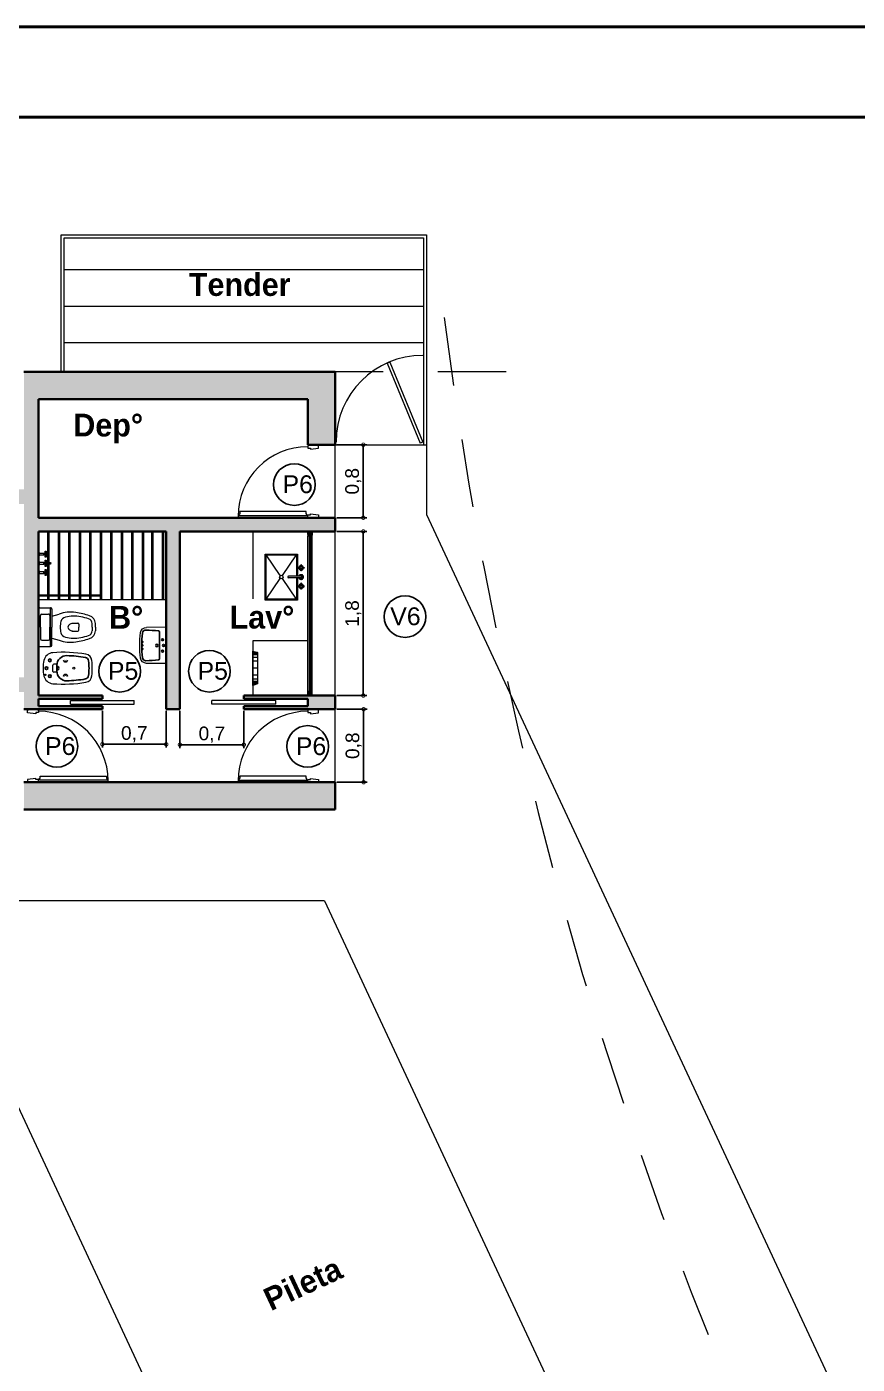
# Model space of a CAD drawing. Header units: millimetres. Extents: x 110427 to 125914, y 76277 to 76441.
# Drawn here: x 114006.45 to 114015.55, y 76333.73 to 76348.39 of the extents above; entities that cross this region are included whole.
import ezdxf

# ---------------------------------------------------------------- set-up
doc = ezdxf.new("R2010")
doc.units = ezdxf.units.MM
doc.linetypes.add('JIS_02_0.7', pattern=[1.35, 0.75, -0.6])
for name, color, linetype, lineweight in [('0.15', 6, 'Continuous', 15), ('02_CIVIL_EXIST', 250, 'Continuous', 30), ('04_CIVIL A CONSTRUIR', 250, 'Continuous', 35), ('06_CIVIL VISTAS GRUESA', 244, 'Continuous', 13), ('08_CIVIL VISTAS FINO', 251, 'Continuous', 5), ('09_CIVIL PROYECCIONES', 230, 'JIS_02_0.7', 5), ('11_CARPINTERIA Y MOBILIARIO', 141, 'Continuous', 9), ('12_HATCH', 8, 'Continuous', 9), ('12_TEXTOS', 4, 'Continuous', 40)]:
    doc.layers.add(name, color=color, linetype=linetype, lineweight=lineweight)
for name, color, linetype in [('01_SANIT CAÑERIA SECUNDARIA', 30, 'Continuous'), ('14_TEXTOS', 4, 'Continuous'), ('DET', 4, 'Continuous')]:
    doc.layers.add(name, color=color, linetype=linetype)
doc.styles.add('JDS1', font='GOTHICB.TTF')
doc.styles.get("Standard").update_dxf_attribs({"font": 'arial.ttf'})
doc.styles.add('Swis721 BT', font='swiss.ttf')
doc.dimstyles.new('ISO-23', dxfattribs={"dimscale": 0.03, "dimtxt": 5, "dimasz": 2.5, "dimexe": 1.25, "dimexo": 0.625, "dimtad": 1, "dimtxsty": 'Swis721 BT', "dimblk": 'DOTSMALL', "dimcen": 2.5, "dimclrt": 150, "dimadec": 0, "dimazin": 0, "dimtfac": 1, "dimtmove": 0, "dimatfit": 3, "dimfxl": 0, "dimarcsym": 0})

# ---------------------------------------------------------------- blocks, each defined once
blk = doc.blocks.new('VERILDVS')
for p, q in [((0, 0), (-0.22, 0)), ((0, 0), (0.22, 0)), ((-0.236, -0.016), (-0.236, -0.148)), ((-0.236, -0.148), (0.236, -0.148)), ((-0.158, -0.041), (-0.158, -0.123)), ((0, -0.026), (-0.143, -0.026)), ((-0.143, -0.138), (0, -0.138)), ((0, -0.026), (0.143, -0.026)), ((0.143, -0.138), (0, -0.138)), ((0.158, -0.041), (0.158, -0.123)), ((0.236, -0.016), (0.236, -0.148)), ((-0.22, -0.164), (0, -0.164)), ((-0.134, -0.164), (-0.16, -0.251)), ((0.22, -0.164), (0, -0.164)), ((0.134, -0.164), (0.16, -0.251)), ((-0.05, -0.405), (-0.05, -0.478)), ((0.05, -0.405), (0.05, -0.478)), ((-0.035, -0.493), (0, -0.493)), ((0.035, -0.493), (0, -0.493)), ((0, -0.653), (-0.044, -0.653)), ((0, -0.693), (-0.044, -0.693)), ((0, -0.653), (0.044, -0.653)), ((0, -0.693), (0.044, -0.693))]:
    blk.add_line(p, q)
for centre, radius, start, end in [((-0.22, -0.016), 0.016, 90, 180), ((0.22, -0.016), 0.016, 0, 90), ((-0.22, -0.148), 0.016, 180, 270), ((-0.143, -0.041), 0.0151, 90, 180), ((-0.143, -0.123), 0.0151, 180, 270), ((0.143, -0.041), 0.0151, 0, 90), ((0.143, -0.123), 0.0151, 270, 0), ((0.22, -0.148), 0.016, 270, 0), ((0.263, -0.393), 0.446, 161.4079, 187.8214), ((-0.048, -0.346), 0.075, 107.0131, 166.8554), ((-0.009, -0.473), 0.208, 87.4196, 107.0131), ((0.009, -0.473), 0.208, 72.9869, 92.5804), ((0.048, -0.346), 0.075, 13.1446, 72.9869), ((-0.263, -0.393), 0.446, 352.1786, 18.5921), ((0.887, -0.296), 1.077, 188.4208, 197.6998), ((0.337, -0.436), 0.471, 166.8554, 189.7354), ((-0.035, -0.478), 0.0151, 180, 270), ((0.007, -0.41), 0.051, 97.3933, 186.6229), ((-0.007, -0.41), 0.051, 353.3771, 82.6067), ((0.035, -0.478), 0.0151, 270, 0), ((-0.337, -0.436), 0.471, 350.2646, 13.1446), ((-0.887, -0.296), 1.077, 342.3002, 351.5792), ((-0.044, -0.593), 0.1, 197.6998, 270), ((0.887, -0.296), 1.037, 192.2582, 197.6998), ((-0.044, -0.593), 0.06, 197.6998, 270), ((0.044, -0.593), 0.06, 270, 342.3002), ((0.044, -0.593), 0.1, 270, 342.3002), ((-0.887, -0.296), 1.037, 342.3002, 347.7418)]:
    blk.add_arc(centre, radius, start, end)
blk = doc.blocks.new('VERBIDVS')
for p, q in [((-0.048, -0.171), (-0.048, -0.13)), ((-0.039, -0.121), (0.039, -0.121)), ((0.048, -0.171), (0.048, -0.13))]:
    blk.add_line(p, q)
for centre, radius in [((-0.081, -0.029), 0.00718), ((0, -0.375), 0.0126)]:
    blk.add_circle(centre, radius)
for centre, radius, start, end in [((1.438, -0.248), 1.632, 175.4458, 189.6863), ((-0.069, -0.128), 0.12, 102.7565, 175.4458), ((0, -0.434), 0.434, 90, 102.7565), ((-0.039, -0.13), 0.00889, 90, 180), ((0, -0.434), 0.434, 77.2435, 90), ((0.039, -0.13), 0.00889, 360, 90), ((0.069, -0.128), 0.12, 4.5542, 77.2435), ((-1.438, -0.248), 1.632, 350.3137, 4.5542), ((0, -0.176), 0.0217, 158.4179, 21.5821), ((0, -0.176), 0.0131, 142.3897, 37.6103), ((-0.084, -0.508), 0.088, 189.6863, 263.9307), ((0, 0.284), 0.884, 263.9307, 270), ((0, 0.284), 0.884, 270, 276.0693), ((0.084, -0.508), 0.088, 276.0693, 350.3137)]:
    blk.add_arc(centre, radius, start, end)
at = {"layer": 'DET'}
for p in [(-0.034, -0.168), (0.034, -0.168)]:
    blk.add_line(p, (0, -0.168), dxfattribs=at)
for centre, radius in [((-0.096, -0.084), 0.017), ((0, -0.042), 0.017), ((0.096, -0.084), 0.017), ((-0.083, -0.273), 0.00212), ((0.083, -0.273), 0.00212)]:
    blk.add_circle(centre, radius, dxfattribs=at)
for centre, radius, start, end in [((-0.034, -0.288), 0.12, 90, 181.5653), ((1.438, -0.248), 1.592, 181.5653, 189.6863), ((-0.099, -0.273), 0.0233, 270, 90), ((0.034, -0.288), 0.12, 358.4347, 90), ((0.099, -0.273), 0.0233, 90, 270), ((-1.438, -0.248), 1.592, 350.3137, 358.4347), ((-0.084, -0.508), 0.048, 189.6863, 263.9307), ((0, 0.284), 0.844, 263.9307, 270), ((0, 0.284), 0.844, 270, 276.0693), ((0.084, -0.508), 0.048, 276.0693, 350.3137)]:
    blk.add_arc(centre, radius, start, end, dxfattribs=at)
blk = doc.blocks.new('LAVATORIO VS')
for p, q in [((0, 0), (-0.296, 0)), ((0, 0), (0.296, 0)), ((-0.304, -0.008), (-0.299, -0.328)), ((0.304, -0.008), (0.299, -0.328))]:
    blk.add_line(p, q)
for radius in [0.0224, 0.0172]:
    blk.add_circle((0, -0.158), radius)
for centre, radius, start, end in [((-0.296, -0.008), 0.008, 90, 180.8287), ((0.296, -0.008), 0.008, 359.1713, 90), ((-0.199, -0.327), 0.1, 180.8287, 262.2029), ((-0.007, 1.075), 1.515, 262.2029, 270.2743), ((0.007, 1.075), 1.515, 269.7257, 277.7971), ((0.199, -0.327), 0.1, 277.7971, 359.1713)]:
    blk.add_arc(centre, radius, start, end)
at = {"layer": 'DET'}
for q in [(-0.225, -0.113), (0.225, -0.113)]:
    blk.add_line((0, -0.113), q, dxfattribs=at)
for centre in [(-0.095, -0.06), (0, -0.045), (0.095, -0.06)]:
    blk.add_circle(centre, 0.016, dxfattribs=at)
for centre, radius, start, end in [((1.647, -0.36), 1.902, 172.9664, 179.3529), ((-0.225, -0.129), 0.016, 90, 172.9664), ((0.225, -0.129), 0.016, 7.0336, 90), ((-1.647, -0.36), 1.902, 0.6471, 7.0336), ((-0.199, -0.339), 0.056, 179.3529, 262.2764), ((-0.007, 1.075), 1.483, 262.2764, 270.2743), ((0.007, 1.075), 1.483, 269.7257, 277.7236), ((0.199, -0.339), 0.056, 277.7236, 0.6471)]:
    blk.add_arc(centre, radius, start, end, dxfattribs=at)
for centre in [(-0.059, -0.397), (0, -0.397)]:
    blk.add_ellipse(centre, major_axis=(-0.0114, 0), ratio=0.636364, dxfattribs=at)
at = {"layer": 'DET', "extrusion": (0, 0, -1)}
blk.add_ellipse((0.059, -0.397), major_axis=(0.0114, 0), ratio=0.636364, dxfattribs=at)
blk = doc.blocks.new('_DotSmall')
at = {"color": 0, "linetype": 'ByBlock', "const_width": 0.5}
blk.add_lwpolyline([(-0.0625, 0, 1), (0.0625, 0, 1)], format="xyb", close=True, dxfattribs=at)
blk = doc.blocks.new('*D86')
at = {"layer": '09_CIVIL PROYECCIONES', "color": 0, "linetype": 'ByBlock', "lineweight": -2, "ltscale": 2}
for p, q in [((114009.85, 76340.911), (114010.182, 76340.911)), ((114010.144, 76340.111), (114010.144, 76340.911)), ((114009.85, 76340.111), (114010.182, 76340.111))]:
    blk.add_line(p, q, dxfattribs=at)
at = {"layer": 'Defpoints', "color": 0, "linetype": 'ByBlock', "ltscale": 2}
for p in [(114009.831, 76340.911), (114010.144, 76340.911), (114009.831, 76340.111)]:
    blk.add_point(p, dxfattribs=at)
at = {"layer": '09_CIVIL PROYECCIONES', "color": 0, "linetype": 'ByBlock', "lineweight": -2, "ltscale": 2, "xscale": 0.075, "yscale": 0.075, "zscale": 0.075}
for p, rotation in [((114010.144, 76340.911), 90), ((114010.144, 76340.111), 270)]:
    blk.add_blockref('_DotSmall', p, dxfattribs=dict(at, rotation=rotation))
at = {"layer": '09_CIVIL PROYECCIONES', "color": 150, "linetype": 'ByBlock', "ltscale": 2, "insert": (114010.035, 76340.511), "char_height": 0.15, "attachment_point": 5, "rotation": 90, "style": 'Swis721 BT'}
blk.add_mtext('0,8', dxfattribs=at)
blk = doc.blocks.new('*D98')
at = {"layer": '09_CIVIL PROYECCIONES', "color": 0, "linetype": 'ByBlock', "lineweight": -2, "ltscale": 2}
for p, q in [((114009.85, 76342.861), (114010.178, 76342.861)), ((114010.14, 76341.061), (114010.14, 76342.861)), ((114009.85, 76341.061), (114010.178, 76341.061))]:
    blk.add_line(p, q, dxfattribs=at)
at = {"layer": 'Defpoints', "color": 0, "linetype": 'ByBlock', "ltscale": 2}
for p in [(114009.831, 76342.861), (114010.14, 76342.861), (114009.831, 76341.061)]:
    blk.add_point(p, dxfattribs=at)
at = {"layer": '09_CIVIL PROYECCIONES', "color": 0, "linetype": 'ByBlock', "lineweight": -2, "ltscale": 2, "xscale": 0.075, "yscale": 0.075, "zscale": 0.075}
for p, rotation in [((114010.14, 76342.861), 90), ((114010.14, 76341.061), 270)]:
    blk.add_blockref('_DotSmall', p, dxfattribs=dict(at, rotation=rotation))
at = {"layer": '09_CIVIL PROYECCIONES', "color": 150, "linetype": 'ByBlock', "ltscale": 2, "insert": (114010.031, 76341.961), "char_height": 0.15, "attachment_point": 5, "rotation": 90, "style": 'Swis721 BT'}
blk.add_mtext('1,8', dxfattribs=at)
blk = doc.blocks.new('*D99')
at = {"layer": '09_CIVIL PROYECCIONES', "color": 0, "linetype": 'ByBlock', "lineweight": -2, "ltscale": 2}
for p, q in [((114009.85, 76343.811), (114010.178, 76343.811)), ((114010.14, 76343.011), (114010.14, 76343.811)), ((114009.85, 76343.011), (114010.178, 76343.011))]:
    blk.add_line(p, q, dxfattribs=at)
at = {"layer": 'Defpoints', "color": 0, "linetype": 'ByBlock', "ltscale": 2}
for p in [(114009.831, 76343.811), (114010.14, 76343.811), (114009.831, 76343.011)]:
    blk.add_point(p, dxfattribs=at)
at = {"layer": '09_CIVIL PROYECCIONES', "color": 0, "linetype": 'ByBlock', "lineweight": -2, "ltscale": 2, "xscale": 0.075, "yscale": 0.075, "zscale": 0.075}
for p, rotation in [((114010.14, 76343.811), 90), ((114010.14, 76343.011), 270)]:
    blk.add_blockref('_DotSmall', p, dxfattribs=dict(at, rotation=rotation))
at = {"layer": '09_CIVIL PROYECCIONES', "color": 150, "linetype": 'ByBlock', "ltscale": 2, "insert": (114010.031, 76343.411), "char_height": 0.15, "attachment_point": 5, "rotation": 90, "style": 'Swis721 BT'}
blk.add_mtext('0,8', dxfattribs=at)
blk = doc.blocks.new('*D112')
at = {"layer": '09_CIVIL PROYECCIONES', "color": 0, "linetype": 'ByBlock', "lineweight": -2, "ltscale": 2}
for p, q in [((114008.131, 76340.892), (114008.131, 76340.485)), ((114008.831, 76340.892), (114008.831, 76340.485)), ((114008.831, 76340.522), (114008.131, 76340.522))]:
    blk.add_line(p, q, dxfattribs=at)
at = {"layer": 'Defpoints', "color": 0, "linetype": 'ByBlock', "ltscale": 2}
for p in [(114008.131, 76340.911), (114008.831, 76340.911), (114008.131, 76340.522)]:
    blk.add_point(p, dxfattribs=at)
at = {"layer": '09_CIVIL PROYECCIONES', "color": 0, "linetype": 'ByBlock', "lineweight": -2, "ltscale": 2, "xscale": 0.075, "yscale": 0.075, "zscale": 0.075, "rotation": 180}
blk.add_blockref('_DotSmall', (114008.131, 76340.522), dxfattribs=at)
at = {"layer": '09_CIVIL PROYECCIONES', "color": 0, "linetype": 'ByBlock', "lineweight": -2, "ltscale": 2, "xscale": 0.075, "yscale": 0.075, "zscale": 0.075}
blk.add_blockref('_DotSmall', (114008.831, 76340.522), dxfattribs=at)
at = {"layer": '09_CIVIL PROYECCIONES', "color": 150, "linetype": 'ByBlock', "ltscale": 2, "insert": (114008.481, 76340.632), "char_height": 0.15, "attachment_point": 5, "style": 'Swis721 BT'}
blk.add_mtext('0,7', dxfattribs=at)
blk = doc.blocks.new('*D113')
at = {"layer": '09_CIVIL PROYECCIONES', "color": 0, "linetype": 'ByBlock', "lineweight": -2, "ltscale": 2}
for p, q in [((114007.281, 76340.892), (114007.281, 76340.49)), ((114007.981, 76340.892), (114007.981, 76340.49)), ((114007.281, 76340.527), (114007.981, 76340.527))]:
    blk.add_line(p, q, dxfattribs=at)
at = {"layer": 'Defpoints', "color": 0, "linetype": 'ByBlock', "ltscale": 2}
for p in [(114007.281, 76340.911), (114007.981, 76340.911), (114007.981, 76340.527)]:
    blk.add_point(p, dxfattribs=at)
at = {"layer": '09_CIVIL PROYECCIONES', "color": 0, "linetype": 'ByBlock', "lineweight": -2, "ltscale": 2, "xscale": 0.075, "yscale": 0.075, "zscale": 0.075, "rotation": 180}
blk.add_blockref('_DotSmall', (114007.281, 76340.527), dxfattribs=at)
at = {"layer": '09_CIVIL PROYECCIONES', "color": 0, "linetype": 'ByBlock', "lineweight": -2, "ltscale": 2, "xscale": 0.075, "yscale": 0.075, "zscale": 0.075}
blk.add_blockref('_DotSmall', (114007.981, 76340.527), dxfattribs=at)
at = {"layer": '09_CIVIL PROYECCIONES', "color": 150, "linetype": 'ByBlock', "ltscale": 2, "insert": (114007.631, 76340.637), "char_height": 0.15, "attachment_point": 5, "style": 'Swis721 BT'}
blk.add_mtext('0,7', dxfattribs=at)

msp = doc.modelspace()

# ---------------------------------------------------------------- hatches: boundary and pattern name
at = {"layer": '12_HATCH'}
h = msp.add_hatch(color=1, dxfattribs=at)
h.dxf.hatch_style = 1
h.paths.add_polyline_path([(114009.831, 76344.611), (114006.421, 76344.611), (114006.421, 76343.321), (114005.621, 76343.321), (114005.621, 76343.161), (114006.421, 76343.161), (114006.421, 76342.75), (114006.421, 76341.261), (114005.621, 76341.261), (114005.621, 76341.101), (114006.421, 76341.101), (114006.421, 76340.911), (114007.281, 76340.911), (114007.281, 76340.946), (114006.581, 76340.946), (114006.581, 76341.026), (114007.281, 76341.026), (114007.281, 76341.061), (114006.581, 76341.061), (114006.581, 76342.861), (114007.981, 76342.861), (114007.981, 76340.911), (114008.131, 76340.911), (114008.131, 76342.861), (114009.831, 76342.861), (114009.831, 76343.011), (114006.581, 76343.011), (114006.581, 76344.311), (114009.531, 76344.311), (114009.531, 76343.811), (114009.831, 76343.811)])
h = msp.add_hatch(color=1, dxfattribs=at)
h.dxf.hatch_style = 1
h.paths.add_polyline_path([(114009.831, 76341.06), (114009.531, 76341.06), (114009.531, 76341.061), (114008.831, 76341.061), (114008.831, 76341.026), (114009.531, 76341.026), (114009.531, 76340.946), (114008.831, 76340.946), (114008.831, 76340.911), (114009.831, 76340.911)])
h = msp.add_hatch(color=1, dxfattribs=at)
h.dxf.hatch_style = 1
h.paths.add_polyline_path([(114009.831, 76340.111), (114006.421, 76340.111), (114006.421, 76339.811), (114009.831, 76339.811)])

# ---------------------------------------------------------------- linework, layer by layer
at = {"layer": '0.15'}
for p, q in [((114006.831, 76344.611), (114006.831, 76346.111)), ((114006.831, 76346.111), (114010.831, 76346.111)), ((114006.861, 76344.611), (114006.861, 76346.081)), ((114006.861, 76346.081), (114010.801, 76346.081)), ((114010.801, 76346.081), (114010.801, 76343.811)), ((114010.831, 76346.111), (114010.831, 76343.811)), ((114006.861, 76345.731), (114010.801, 76345.731)), ((114006.861, 76345.331), (114010.801, 76345.331)), ((114006.861, 76344.931), (114010.801, 76344.931)), ((114010.401, 76344.704), (114010.764, 76343.829)), ((114010.429, 76344.716), (114010.791, 76343.841)), ((114009.595, 76343.811), (114010.801, 76343.811)), ((114010.791, 76343.841), (114010.764, 76343.829)), ((114010.801, 76343.811), (114010.831, 76343.811)), ((114010.831, 76343.811), (114010.831, 76343.045)), ((114010.831, 76343.045), (114015.454, 76333.131))]:
    msp.add_line(p, q, dxfattribs=at)
at = {"layer": '01_SANIT CAÑERIA SECUNDARIA'}
for centre in [(114009.385, 76343.374), (114007.471, 76341.328), (114008.454, 76341.328), (114006.783, 76340.504), (114009.531, 76340.503)]:
    msp.add_circle(centre, 0.228, dxfattribs=at)
at = {"layer": '01_SANIT CAÑERIA SECUNDARIA', "color": 242}
msp.add_circle((114010.597, 76341.927), 0.228, dxfattribs=at)
at = {"layer": '02_CIVIL_EXIST', "lineweight": 40}
for points in [[(113978.682, 76348.394), (114020.378, 76348.394), (114020.378, 76318.909), (113978.682, 76318.909)], [(113981.164, 76347.401), (114019.385, 76347.401), (114019.385, 76319.902), (113981.164, 76319.902)]]:
    msp.add_lwpolyline(points, close=True, dxfattribs=at)
at = {"layer": '04_CIVIL A CONSTRUIR'}
for p, q in [((114006.421, 76344.611), (114009.831, 76344.611)), ((114009.831, 76343.811), (114009.831, 76344.611)), ((114006.581, 76344.311), (114009.531, 76344.311)), ((114006.581, 76344.311), (114006.581, 76343.011)), ((114009.531, 76343.811), (114009.531, 76344.311)), ((114009.531, 76343.811), (114009.831, 76343.811)), ((114006.581, 76343.011), (114009.831, 76343.011)), ((114009.831, 76343.011), (114009.831, 76342.861)), ((114006.581, 76342.861), (114006.581, 76341.061)), ((114006.581, 76342.861), (114007.981, 76342.861)), ((114007.981, 76342.861), (114007.981, 76340.911)), ((114008.131, 76342.861), (114008.131, 76340.911)), ((114008.131, 76342.861), (114009.831, 76342.861)), ((114006.581, 76341.061), (114007.281, 76341.061)), ((114006.581, 76341.026), (114006.581, 76340.946)), ((114006.581, 76341.026), (114007.281, 76341.026)), ((114006.581, 76340.946), (114007.281, 76340.946)), ((114007.281, 76341.061), (114007.281, 76341.026)), ((114007.281, 76340.946), (114007.281, 76340.911)), ((114008.831, 76341.061), (114009.531, 76341.061)), ((114008.831, 76341.061), (114008.831, 76341.026)), ((114009.531, 76341.026), (114008.831, 76341.026)), ((114008.831, 76340.946), (114008.831, 76340.911)), ((114009.531, 76340.946), (114008.831, 76340.946)), ((114009.531, 76341.061), (114009.831, 76341.061)), ((114009.531, 76341.026), (114009.531, 76340.946)), ((114009.831, 76341.061), (114009.831, 76340.911)), ((114006.421, 76340.911), (114007.281, 76340.911)), ((114007.981, 76340.911), (114008.131, 76340.911)), ((114008.831, 76340.911), (114009.531, 76340.911)), ((114009.531, 76340.911), (114009.831, 76340.911)), ((114006.421, 76340.111), (114009.831, 76340.111)), ((114009.831, 76340.111), (114009.831, 76339.811)), ((114006.421, 76339.811), (114009.831, 76339.811))]:
    msp.add_line(p, q, dxfattribs=at)
at = {"layer": '06_CIVIL VISTAS GRUESA'}
msp.add_line((114010.429, 76344.716), (114010.401, 76344.704), dxfattribs=at)
at = {"layer": '08_CIVIL VISTAS FINO'}
for p, q in [((114009.831, 76343.011), (114009.831, 76343.811)), ((114009.831, 76340.111), (114009.831, 76340.911)), ((114005.303, 76338.811), (114008.953, 76330.983)), ((114009.716, 76338.811), (114005.303, 76338.811)), ((114009.716, 76338.811), (114012.578, 76332.673))]:
    msp.add_line(p, q, dxfattribs=at)
for points in [[(114006.581, 76342.638), (114006.586, 76342.638), (114006.586, 76342.586), (114006.581, 76342.586)], [(114006.586, 76342.631), (114006.59, 76342.631), (114006.59, 76342.593), (114006.586, 76342.593)], [(114006.59, 76342.624), (114006.64, 76342.624), (114006.64, 76342.599), (114006.59, 76342.599)], [(114006.64, 76342.621), (114006.644, 76342.621), (114006.644, 76342.603), (114006.64, 76342.603)], [(114006.644, 76342.618), (114006.651, 76342.618), (114006.651, 76342.606), (114006.644, 76342.606)], [(114006.581, 76342.537), (114006.586, 76342.537), (114006.586, 76342.485), (114006.581, 76342.485)], [(114006.581, 76342.436), (114006.586, 76342.436), (114006.586, 76342.384), (114006.581, 76342.384)], [(114006.586, 76342.53), (114006.59, 76342.53), (114006.59, 76342.492), (114006.586, 76342.492)], [(114006.586, 76342.429), (114006.59, 76342.429), (114006.59, 76342.391), (114006.586, 76342.391)], [(114006.59, 76342.523), (114006.64, 76342.523), (114006.64, 76342.498), (114006.59, 76342.498)], [(114006.59, 76342.422), (114006.64, 76342.422), (114006.64, 76342.397), (114006.59, 76342.397)], [(114006.64, 76342.52), (114006.644, 76342.52), (114006.644, 76342.502), (114006.64, 76342.502)], [(114006.64, 76342.419), (114006.644, 76342.419), (114006.644, 76342.401), (114006.64, 76342.401)], [(114006.644, 76342.517), (114006.651, 76342.517), (114006.651, 76342.505), (114006.644, 76342.505)], [(114006.644, 76342.416), (114006.651, 76342.416), (114006.651, 76342.404), (114006.644, 76342.404)]]:
    msp.add_lwpolyline(points, close=True, dxfattribs=at)
for points in [[(114006.655, 76342.602), (114006.651, 76342.602), (114006.651, 76342.622), (114006.655, 76342.622)], [(114006.655, 76342.622), (114006.655, 76342.645), (114006.665, 76342.645), (114006.665, 76342.622)], [(114006.665, 76342.602), (114006.665, 76342.578), (114006.655, 76342.578), (114006.655, 76342.602)], [(114006.655, 76342.521), (114006.655, 76342.544), (114006.665, 76342.544), (114006.665, 76342.521)], [(114006.665, 76342.622), (114006.669, 76342.622), (114006.669, 76342.602), (114006.665, 76342.602)], [(114006.644, 76342.52), (114006.651, 76342.52)], [(114006.651, 76342.502), (114006.644, 76342.502)], [(114006.655, 76342.501), (114006.651, 76342.501), (114006.651, 76342.521), (114006.655, 76342.521)], [(114006.655, 76342.4), (114006.651, 76342.4), (114006.651, 76342.42), (114006.655, 76342.42)], [(114006.665, 76342.501), (114006.665, 76342.477), (114006.655, 76342.477), (114006.655, 76342.501)], [(114006.655, 76342.42), (114006.655, 76342.443), (114006.665, 76342.443), (114006.665, 76342.42)], [(114006.665, 76342.4), (114006.665, 76342.376), (114006.655, 76342.376), (114006.655, 76342.4)], [(114006.665, 76342.521), (114006.669, 76342.521), (114006.669, 76342.501), (114006.665, 76342.501)], [(114006.665, 76342.42), (114006.669, 76342.42), (114006.669, 76342.4), (114006.665, 76342.4)], [(114006.669, 76342.52), (114006.711, 76342.52)], [(114006.711, 76342.502), (114006.669, 76342.502)]]:
    msp.add_lwpolyline(points, dxfattribs=at)
for centre in [(114006.66, 76342.612), (114006.66, 76342.511), (114006.66, 76342.41)]:
    msp.add_circle(centre, 0.005, dxfattribs=at)
for centre, radius, start, end in [((114006.66, 76342.634), 0.013, 247.3801, 292.6199), ((114006.66, 76342.59), 0.013, 67.3801, 112.6199), ((114006.66, 76342.533), 0.013, 247.3801, 292.6199), ((114006.66, 76342.489), 0.013, 67.3801, 112.6199), ((114006.66, 76342.432), 0.013, 247.3801, 292.6199), ((114006.66, 76342.388), 0.013, 67.3801, 112.6199), ((114006.702, 76342.511), 0.00906, 276.6686, 83.3314), ((114006.71, 76342.511), 0.00909, 278.2346, 81.7654)]:
    msp.add_arc(centre, radius, start, end, dxfattribs=at)
at = {"layer": '09_CIVIL PROYECCIONES'}
msp.add_line((114011.706, 76344.611), (113986.318, 76344.611), dxfattribs=at)
at = {"layer": '09_CIVIL PROYECCIONES', "ltscale": 2}
for p, q in [((114009.531, 76341.661), (114008.931, 76341.661)), ((114008.982, 76341.533), (114008.931, 76341.533)), ((114008.982, 76341.521), (114008.931, 76341.521)), ((114008.982, 76341.507), (114008.931, 76341.507)), ((114008.982, 76341.48), (114008.931, 76341.48)), ((114008.982, 76341.437), (114008.931, 76341.437)), ((114008.982, 76341.361), (114008.931, 76341.361)), ((114008.982, 76341.285), (114008.931, 76341.285)), ((114008.982, 76341.241), (114008.931, 76341.241)), ((114008.982, 76341.214), (114008.931, 76341.214)), ((114008.982, 76341.201), (114008.931, 76341.201)), ((114008.982, 76341.188), (114008.931, 76341.188)), ((114009.531, 76341.061), (114008.931, 76341.061))]:
    msp.add_line(p, q, dxfattribs=at)
msp.add_lwpolyline([(114008.931, 76341.173), (114008.931, 76341.549), (114008.982, 76341.533), (114008.982, 76341.188)], close=True, dxfattribs=at)
at = {"layer": '09_CIVIL PROYECCIONES'}
msp.add_arc((114056.222, 76350.964), 45.561, 187.2614, 205.793, dxfattribs=at)
at = {"layer": '09_CIVIL PROYECCIONES', "ltscale": 2}
for centre, radius, start, end in [((114010.791, 76343.841), 0.95, 90, 180), ((114009.531, 76343.026), 0.763, 90, 180), ((114006.581, 76340.126), 0.763, 0, 90), ((114009.531, 76340.126), 0.763, 90, 180)]:
    msp.add_arc(centre, radius, start, end, dxfattribs=at)
at = {"layer": '11_CARPINTERIA Y MOBILIARIO'}
for p, q in [((114006.681, 76342.861), (114006.681, 76342.52)), ((114006.696, 76342.861), (114006.696, 76342.52)), ((114006.796, 76342.861), (114006.796, 76342.161)), ((114006.811, 76342.861), (114006.811, 76342.161)), ((114006.911, 76342.861), (114006.911, 76342.161)), ((114006.926, 76342.861), (114006.926, 76342.161)), ((114007.026, 76342.861), (114007.026, 76342.161)), ((114007.041, 76342.861), (114007.041, 76342.161)), ((114007.141, 76342.861), (114007.141, 76342.161)), ((114007.156, 76342.861), (114007.156, 76342.161)), ((114007.256, 76342.861), (114007.256, 76342.161)), ((114007.271, 76342.861), (114007.271, 76342.161)), ((114007.371, 76342.861), (114007.371, 76342.111)), ((114007.386, 76342.861), (114007.386, 76342.111)), ((114007.486, 76342.861), (114007.486, 76342.111)), ((114007.501, 76342.861), (114007.501, 76342.111)), ((114007.601, 76342.861), (114007.601, 76342.111)), ((114007.616, 76342.861), (114007.616, 76342.111)), ((114007.716, 76342.861), (114007.716, 76342.111)), ((114007.731, 76342.861), (114007.731, 76342.111)), ((114007.821, 76342.861), (114007.821, 76342.111)), ((114007.836, 76342.861), (114007.836, 76342.111)), ((114007.936, 76342.861), (114007.936, 76342.111)), ((114007.951, 76342.861), (114007.951, 76342.111)), ((114008.931, 76342.861), (114008.931, 76342.123)), ((114009.531, 76342.828), (114009.531, 76342.861)), ((114009.531, 76342.861), (114009.546, 76342.861)), ((114009.546, 76342.858), (114009.534, 76342.858)), ((114009.534, 76342.858), (114009.534, 76342.841)), ((114009.534, 76342.841), (114009.573, 76342.841)), ((114009.576, 76342.838), (114009.534, 76342.838)), ((114009.534, 76342.838), (114009.534, 76342.828)), ((114009.578, 76342.836), (114009.536, 76342.836)), ((114009.536, 76342.836), (114009.536, 76342.826)), ((114009.546, 76342.861), (114009.546, 76342.858)), ((114009.566, 76342.858), (114009.566, 76342.861)), ((114009.566, 76342.861), (114009.581, 76342.861)), ((114009.578, 76342.858), (114009.566, 76342.858)), ((114009.573, 76342.841), (114009.573, 76342.849)), ((114009.573, 76342.849), (114009.578, 76342.849)), ((114009.581, 76342.846), (114009.576, 76342.846)), ((114009.576, 76342.846), (114009.576, 76342.838)), ((114009.578, 76342.849), (114009.578, 76342.858)), ((114009.581, 76342.844), (114009.578, 76342.844)), ((114009.578, 76342.844), (114009.578, 76342.836)), ((114009.581, 76342.861), (114009.581, 76342.846)), ((114009.581, 76342.844), (114009.581, 76342.821)), ((114009.831, 76341.061), (114009.831, 76342.861)), ((114009.534, 76342.828), (114009.531, 76342.828)), ((114009.536, 76342.826), (114009.531, 76342.826)), ((114009.531, 76342.826), (114009.531, 76342.811)), ((114009.531, 76341.111), (114009.531, 76342.811)), ((114009.531, 76342.811), (114009.545, 76342.811)), ((114009.539, 76342.823), (114009.534, 76342.823)), ((114009.534, 76342.823), (114009.534, 76342.814)), ((114009.534, 76342.814), (114009.542, 76342.814)), ((114009.539, 76342.833), (114009.539, 76342.823)), ((114009.539, 76342.833), (114009.578, 76342.833)), ((114009.542, 76342.814), (114009.542, 76342.83)), ((114009.542, 76342.83), (114009.545, 76342.83)), ((114009.545, 76342.811), (114009.545, 76342.83)), ((114009.547, 76342.83), (114009.547, 76341.092)), ((114009.547, 76342.83), (114009.569, 76342.83)), ((114009.553, 76342.83), (114009.553, 76341.092)), ((114009.553, 76342.819), (114009.563, 76342.83)), ((114009.563, 76342.819), (114009.553, 76342.83)), ((114009.553, 76342.819), (114009.563, 76342.819)), ((114009.563, 76342.83), (114009.563, 76341.092)), ((114009.569, 76342.83), (114009.569, 76341.092)), ((114009.571, 76342.811), (114009.571, 76342.816)), ((114009.571, 76342.816), (114009.573, 76342.816)), ((114009.578, 76342.833), (114009.578, 76342.821)), ((114009.581, 76341.101), (114009.581, 76342.821)), ((114009.231, 76342.377), (114009.075, 76342.603)), ((114009.254, 76342.377), (114009.41, 76342.603)), ((114006.681, 76342.502), (114006.681, 76342.161)), ((114006.696, 76342.502), (114006.696, 76342.161)), ((114009.075, 76342.118), (114009.231, 76342.344)), ((114009.41, 76342.118), (114009.254, 76342.344)), ((114009.459, 76342.37), (114009.321, 76342.37)), ((114009.459, 76342.352), (114009.321, 76342.352)), ((114007.276, 76342.161), (114006.581, 76342.161)), ((114007.276, 76342.151), (114006.581, 76342.151)), ((114007.981, 76342.111), (114006.581, 76342.111)), ((114006.681, 76342.151), (114006.681, 76342.111)), ((114006.696, 76342.151), (114006.696, 76342.111)), ((114006.796, 76342.151), (114006.796, 76342.111)), ((114006.811, 76342.151), (114006.811, 76342.111)), ((114006.911, 76342.151), (114006.911, 76342.111)), ((114006.926, 76342.151), (114006.926, 76342.111)), ((114007.026, 76342.151), (114007.026, 76342.111)), ((114007.041, 76342.151), (114007.041, 76342.111)), ((114007.141, 76342.151), (114007.141, 76342.111)), ((114007.156, 76342.151), (114007.156, 76342.111)), ((114007.256, 76342.151), (114007.256, 76342.111)), ((114007.271, 76342.151), (114007.271, 76342.111)), ((114007.276, 76342.151), (114007.276, 76342.161)), ((114008.931, 76341.661), (114008.931, 76341.061)), ((114009.531, 76341.096), (114009.531, 76341.111)), ((114009.531, 76341.111), (114009.545, 76341.111)), ((114009.536, 76341.096), (114009.531, 76341.096)), ((114009.534, 76341.094), (114009.531, 76341.094)), ((114009.531, 76341.094), (114009.531, 76341.061)), ((114009.534, 76341.099), (114009.534, 76341.108)), ((114009.534, 76341.108), (114009.542, 76341.108)), ((114009.539, 76341.099), (114009.534, 76341.099)), ((114009.534, 76341.084), (114009.534, 76341.094)), ((114009.576, 76341.084), (114009.534, 76341.084)), ((114009.534, 76341.064), (114009.534, 76341.081)), ((114009.534, 76341.081), (114009.573, 76341.081)), ((114009.536, 76341.086), (114009.536, 76341.096)), ((114009.578, 76341.086), (114009.536, 76341.086)), ((114009.539, 76341.089), (114009.539, 76341.099)), ((114009.539, 76341.089), (114009.578, 76341.089)), ((114009.542, 76341.108), (114009.542, 76341.092)), ((114009.542, 76341.092), (114009.545, 76341.092)), ((114009.545, 76341.111), (114009.545, 76341.092)), ((114009.547, 76341.092), (114009.569, 76341.092)), ((114009.553, 76341.102), (114009.563, 76341.102)), ((114009.553, 76341.102), (114009.563, 76341.092)), ((114009.563, 76341.102), (114009.553, 76341.092)), ((114009.571, 76341.111), (114009.571, 76341.106)), ((114009.571, 76341.106), (114009.573, 76341.106)), ((114009.573, 76341.081), (114009.573, 76341.073)), ((114009.576, 76341.076), (114009.576, 76341.084)), ((114009.581, 76341.076), (114009.576, 76341.076)), ((114009.578, 76341.089), (114009.578, 76341.101)), ((114009.578, 76341.078), (114009.578, 76341.086)), ((114009.581, 76341.078), (114009.578, 76341.078)), ((114009.581, 76341.078), (114009.581, 76341.101)), ((114009.581, 76341.061), (114009.581, 76341.076)), ((114006.931, 76341.006), (114007.631, 76341.006)), ((114006.931, 76340.966), (114006.931, 76341.006)), ((114006.931, 76340.966), (114007.631, 76340.966)), ((114007.631, 76340.966), (114007.631, 76341.006)), ((114009.181, 76341.006), (114008.481, 76341.006)), ((114008.481, 76340.966), (114008.481, 76341.006)), ((114009.181, 76340.966), (114008.481, 76340.966)), ((114009.181, 76340.966), (114009.181, 76341.006)), ((114009.531, 76341.061), (114009.546, 76341.061)), ((114009.546, 76341.064), (114009.534, 76341.064)), ((114009.546, 76341.061), (114009.546, 76341.064)), ((114009.578, 76341.064), (114009.566, 76341.064)), ((114009.566, 76341.064), (114009.566, 76341.061)), ((114009.566, 76341.061), (114009.581, 76341.061)), ((114009.573, 76341.073), (114009.578, 76341.073)), ((114009.578, 76341.073), (114009.578, 76341.064))]:
    msp.add_line(p, q, dxfattribs=at)
for points in [[(114009.541, 76343.804), (114009.531, 76343.804), (114009.531, 76343.774), (114009.56, 76343.774), (114009.56, 76343.761), (114009.651, 76343.773), (114009.651, 76343.804), (114009.641, 76343.804)], [(114009.541, 76343.011), (114009.531, 76343.011), (114009.531, 76343.041), (114009.56, 76343.041), (114009.56, 76343.053), (114009.651, 76343.041), (114009.651, 76343.011), (114009.641, 76343.011)], [(114009.42, 76342.352), (114009.42, 76342.108), (114009.065, 76342.108), (114009.065, 76342.613), (114009.42, 76342.613), (114009.42, 76342.37)], [(114009.41, 76342.352), (114009.41, 76342.118), (114009.075, 76342.118), (114009.075, 76342.603), (114009.41, 76342.603), (114009.41, 76342.37)], [(114009.45, 76342.467), (114009.425, 76342.467), (114009.425, 76342.457), (114009.45, 76342.457)], [(114009.464, 76342.47), (114009.464, 76342.495), (114009.454, 76342.495), (114009.454, 76342.47)], [(114009.464, 76342.453), (114009.464, 76342.428), (114009.454, 76342.428), (114009.454, 76342.453)], [(114009.467, 76342.467), (114009.492, 76342.467), (114009.492, 76342.457), (114009.467, 76342.457)], [(114009.45, 76342.255), (114009.425, 76342.255), (114009.425, 76342.265), (114009.45, 76342.265)], [(114009.464, 76342.268), (114009.464, 76342.293), (114009.454, 76342.293), (114009.454, 76342.268)], [(114009.464, 76342.251), (114009.464, 76342.226), (114009.454, 76342.226), (114009.454, 76342.251)], [(114009.467, 76342.255), (114009.492, 76342.255), (114009.492, 76342.265), (114009.467, 76342.265)], [(114006.571, 76340.904), (114006.581, 76340.904), (114006.581, 76340.874), (114006.552, 76340.874), (114006.552, 76340.861), (114006.461, 76340.873), (114006.461, 76340.904), (114006.471, 76340.904)], [(114009.541, 76340.904), (114009.531, 76340.904), (114009.531, 76340.874), (114009.56, 76340.874), (114009.56, 76340.861), (114009.651, 76340.873), (114009.651, 76340.904), (114009.641, 76340.904)], [(114006.571, 76340.111), (114006.581, 76340.111), (114006.581, 76340.141), (114006.552, 76340.141), (114006.552, 76340.153), (114006.461, 76340.141), (114006.461, 76340.111), (114006.471, 76340.111)], [(114009.541, 76340.111), (114009.531, 76340.111), (114009.531, 76340.141), (114009.56, 76340.141), (114009.56, 76340.153), (114009.651, 76340.141), (114009.651, 76340.111), (114009.641, 76340.111)]]:
    msp.add_lwpolyline(points, dxfattribs=at)
for points in [[(114008.777, 76343.05), (114008.779, 76343.034), (114009.521, 76343.034), (114009.522, 76343.05), (114009.514, 76343.05), (114009.514, 76343.078), (114008.786, 76343.078), (114008.786, 76343.05)], [(114007.335, 76340.15), (114007.334, 76340.134), (114006.592, 76340.134), (114006.59, 76340.15), (114006.599, 76340.15), (114006.599, 76340.178), (114007.327, 76340.178), (114007.327, 76340.15)], [(114008.777, 76340.15), (114008.779, 76340.134), (114009.521, 76340.134), (114009.522, 76340.15), (114009.514, 76340.15), (114009.514, 76340.178), (114008.786, 76340.178), (114008.786, 76340.15)]]:
    msp.add_lwpolyline(points, close=True, dxfattribs=at)
for centre, radius in [((114009.459, 76342.462), 0.01), ((114009.242, 76342.361), 0.02), ((114009.459, 76342.26), 0.01)]:
    msp.add_circle(centre, radius, dxfattribs=at)
for centre, radius, start, end in [((114009.57, 76342.822), 0.0115, 277.0629, 352.9371), ((114009.573, 76342.821), 0.005, 270, 0), ((114009.459, 76342.462), 0.026, 101.0875, 168.9125), ((114009.459, 76342.462), 0.026, 191.0875, 258.9125), ((114009.459, 76342.462), 0.019, 105.2575, 164.7425), ((114009.459, 76342.462), 0.019, 195.2575, 254.7425), ((114009.459, 76342.462), 0.0125, 113.5782, 156.4218), ((114009.459, 76342.462), 0.0125, 203.5782, 246.4218), ((114009.459, 76342.462), 0.026, 11.0875, 78.9125), ((114009.459, 76342.462), 0.019, 15.2575, 74.7425), ((114009.459, 76342.462), 0.0125, 23.5782, 66.4218), ((114009.459, 76342.462), 0.0125, 293.5782, 336.4218), ((114009.459, 76342.462), 0.019, 285.2575, 344.7425), ((114009.459, 76342.462), 0.026, 281.0875, 348.9125), ((114009.321, 76342.361), 0.009, 90, 270), ((114009.459, 76342.26), 0.026, 101.0875, 168.9125), ((114009.459, 76342.26), 0.026, 191.0875, 258.9125), ((114009.459, 76342.361), 0.026, 200.2522, 159.7478), ((114009.459, 76342.26), 0.019, 105.2575, 164.7425), ((114009.459, 76342.26), 0.019, 195.2575, 254.7425), ((114009.459, 76342.361), 0.019, 208.2737, 151.7263), ((114009.459, 76342.26), 0.0125, 113.5782, 156.4218), ((114009.459, 76342.26), 0.0125, 203.5782, 246.4218), ((114009.459, 76342.361), 0.009, 270, 90), ((114009.459, 76342.26), 0.026, 11.0875, 78.9125), ((114009.459, 76342.26), 0.019, 15.2575, 74.7425), ((114009.459, 76342.26), 0.0125, 23.5782, 66.4218), ((114009.459, 76342.26), 0.0125, 293.5782, 336.4218), ((114009.459, 76342.26), 0.019, 285.2575, 344.7425), ((114009.459, 76342.26), 0.026, 281.0875, 348.9125), ((114009.57, 76341.099), 0.0115, 7.0629, 82.9371), ((114009.573, 76341.101), 0.005, 0, 90)]:
    msp.add_arc(centre, radius, start, end, dxfattribs=at)

# ---------------------------------------------------------------- block references
for name, p, xscale, yscale, zscale, rotation in [('VERILDVS', (114006.581, 76341.811), 0.9000000000020957, 0.9000000000020957, 0.9000000000020957, 90.00000000006169), ('LAVATORIO VS', (114007.981, 76341.611), -0.658246595632421, 0.6582465956324208, 0.6582465956324209, 269.9999999999808), ('VERBIDVS', (114006.631, 76341.361), 0.9000000000020957, 0.9000000000020957, 0.9000000000020957, 90.00000000006169)]:
    msp.add_blockref(name, p, dxfattribs=dict(at, xscale=xscale, yscale=yscale, zscale=zscale, rotation=rotation))

# ---------------------------------------------------------------- texts
at = {"layer": '01_SANIT CAÑERIA SECUNDARIA', "char_height": 0.1951, "attachment_point": 1}
for s, insert in [('P6', (114009.255, 76343.476)), ('P5', (114007.342, 76341.43)), ('P5', (114008.324, 76341.43)), ('P6', (114006.653, 76340.605)), ('P6', (114009.401, 76340.604))]:
    msp.add_mtext_dynamic_manual_height_columns(s, width=0.6486, gutter_width=12.5, heights=[0], dxfattribs=dict(at, insert=insert))
at = {"layer": '01_SANIT CAÑERIA SECUNDARIA', "color": 242, "insert": (114010.435, 76342.028), "char_height": 0.1951, "attachment_point": 1}
msp.add_mtext_dynamic_manual_height_columns('V6', width=0.6486, gutter_width=12.5, heights=[0], dxfattribs=at)
at = {"layer": '12_TEXTOS', "insert": (114009.532, 76334.495), "char_height": 0.25, "width": 2.74107, "attachment_point": 8, "rotation": 25.0003, "style": 'JDS1'}
msp.add_mtext('Pileta', dxfattribs=at)
at = {"layer": '14_TEXTOS', "char_height": 0.25, "width": 1.37808, "attachment_point": 5, "style": 'JDS1'}
for s, insert in [('Tender', (114008.786, 76345.566)), ('Dep%%D', (114007.345, 76343.989)), ('B%%D', (114007.542, 76341.919)), ('Lav%%D', (114009.03, 76341.919))]:
    msp.add_mtext(s, dxfattribs=dict(at, insert=insert))

# ---------------------------------------------------------------- dimensions: what is measured, and where the dimension line sits
at = {"layer": '09_CIVIL PROYECCIONES', "color": 80, "linetype": 'ByBlock', "ltscale": 2}
for p1, p2, distance, picture, middle in [((114009.831, 76343.011), (114009.831, 76343.811), -0.309, '*D99', (114010.031, 76343.411)), ((114009.831, 76341.061), (114009.831, 76342.861), -0.309, '*D98', (114010.031, 76341.961)), ((114009.831, 76340.111), (114009.831, 76340.911), -0.313, '*D86', (114010.035, 76340.511)), ((114007.281, 76340.911), (114007.981, 76340.911), -0.383, '*D113', (114007.631, 76340.637)), ((114008.831, 76340.911), (114008.131, 76340.911), 0.388, '*D112', (114008.481, 76340.632))]:
    dim = msp.add_aligned_dim(p1=p1, p2=p2, distance=distance, dimstyle='ISO-23', override={"dimfxl": 100, "dimarcsym": 2}, dxfattribs=at)
    dim.commit()
    dim.dimension.update_dxf_attribs({"geometry": picture, "text_midpoint": middle})

doc.saveas('drawing.dxf')
